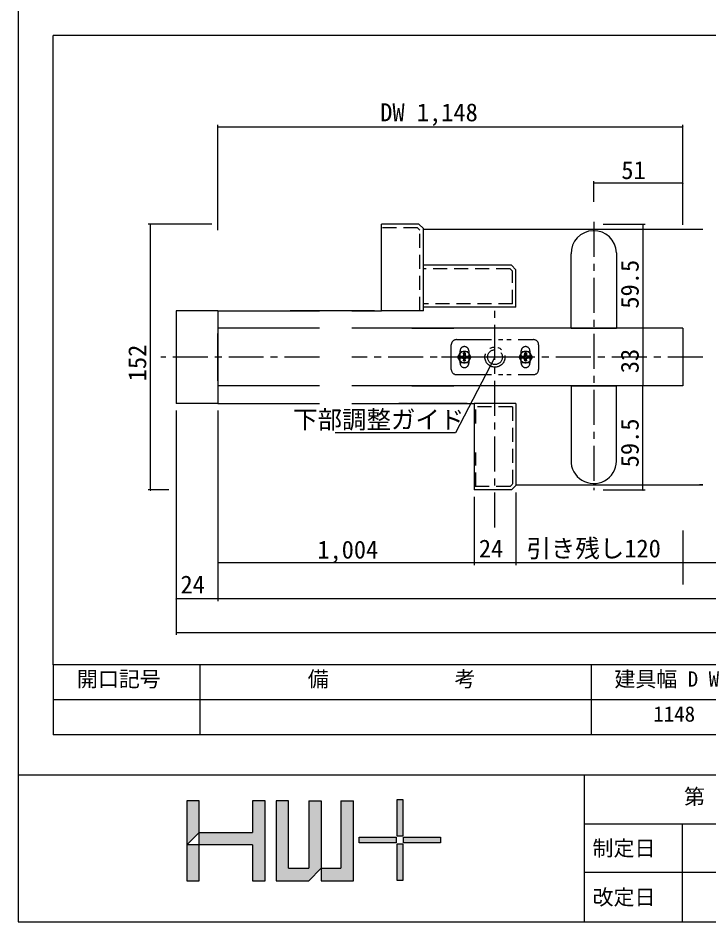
# Model space of a CAD drawing. Units: millimetres, scale not verified. Extents: x -800 to 800, y -554 to 554.
# Drawn here: x -800 to -405, y -554 to -37 of the extents above; entities that cross this region are included whole.
import ezdxf
from ezdxf.enums import TextEntityAlignment as Align

# ---------------------------------------------------------------- set-up
doc = ezdxf.new("R2010")
doc.units = ezdxf.units.MM
doc.header["$LTSCALE"] = 4
for name, pattern in [('CHAIN1', [8, 5, -1, 1, -1]), ('DOUBLE_CHAIN1', [8.8, 5, -1, 0.6, -0.6, 0.6, -1]), ('USER9', [3, 2, -1])]:
    doc.linetypes.add(name, pattern=pattern)
for name, color, linetype, lineweight in [('1-0', 7, 'Continuous', 25), ('1-4_0', 7, 'Continuous', 25), ('2-0', 7, 'Continuous', 25)]:
    doc.layers.add(name, color=color, linetype=linetype, lineweight=lineweight)
doc.styles.add('ＭＳ ゴシック', font='')
doc.styles.get('ＭＳ ゴシック').set_extended_font_data('MS Gothic')

msp = doc.modelspace()

# ---------------------------------------------------------------- linework, layer by layer
at = {"layer": '1-0'}
for p, q in [((152, -47), (-780, -47)), ((152, -47), (-780, -47)), ((-780, -407), (-780, -47)), ((152, -407), (-780, -407)), ((-475.937, -469.685), (-475.937, -553.685)), ((-475.937, -469.685), (-475.937, -553.685)), ((-419.937, -497.685), (-419.937, -553.685)), ((24.063, -525.685), (-475.937, -525.685))]:
    msp.add_line(p, q, dxfattribs=at)
at = {"layer": '1-4_0'}
for p, q in [((152, -47), (-780, -47)), ((152, -47), (-780, -47)), ((-780, -407), (-780, -47)), ((152, -47), (-780, -47)), ((152, -47), (-780, -47)), ((-780, -407), (-780, -47)), ((152, -407), (-780, -407)), ((152, -407), (-780, -407)), ((-780, -407), (-780, -447)), ((152, -407), (-780, -407)), ((-696, -407), (-696, -447)), ((-472, -407), (-472, -447)), ((152, -427), (-780, -427)), ((152, -447), (-780, -447)), ((800, -470), (-800, -470)), ((-703.403, -484.7), (-703.403, -530.41)), ((-696.28, -484.7), (-703.403, -484.7)), ((-658.657, -484.7), (-665.78, -484.7)), ((-665.78, -484.7), (-665.78, -502.805)), ((-645.205, -484.7), (-652.328, -484.7)), ((-652.328, -484.7), (-652.328, -530.41)), ((-645.192, -523.158), (-645.192, -484.7)), ((-633.658, -484.708), (-626.549, -484.708)), ((-633.647, -484.7), (-633.647, -523.345)), ((-626.549, -484.709), (-626.549, -530.41)), ((-615.208, -484.709), (-608.02, -484.709)), ((-615.184, -484.709), (-615.184, -523.313)), ((-608.02, -530.41), (-608.02, -484.709)), ((800, -498), (-476, -498)), ((-703.403, -509.941), (-696.267, -502.805)), ((-696.267, -502.805), (-665.78, -502.805)), ((-665.78, -509.941), (-703.403, -509.941)), ((-652.328, -509.958), (-652.328, -510.358)), ((-645.192, -523.345), (-645.192, -509.731)), ((-645.192, -523.345), (-633.647, -523.345)), ((-633.647, -530.41), (-626.551, -523.313)), ((-626.549, -523.313), (-615.184, -523.313)), ((-652.328, -530.41), (-633.647, -530.41)), ((-626.549, -530.41), (-608.02, -530.41))]:
    msp.add_line(p, q, dxfattribs=at)
for points in [[(-800, -554), (800, -554), (800, 554), (-800, 554)], [(-582.986, -484.01), (-579.826, -484.01), (-579.826, -504.954), (-582.986, -504.954)], [(-604.674, -505.508), (-583.514, -505.508), (-583.514, -508.74), (-604.674, -508.74)], [(-579.298, -505.508), (-558.138, -505.508), (-558.138, -508.74), (-579.298, -508.74)], [(-582.986, -509.383), (-579.826, -509.383), (-579.826, -530.328), (-582.986, -530.328)]]:
    msp.add_lwpolyline(points, close=True, dxfattribs=at)
for points in [[(-703.403, -530.41), (-696.267, -530.41), (-696.267, -509.731), (-696.267, -484.7)], [(-665.78, -530.41), (-658.643, -530.41), (-658.643, -509.731), (-658.643, -484.7)], [(-665.78, -509.958), (-665.78, -510.358), (-665.78, -530.41)]]:
    msp.add_lwpolyline(points, dxfattribs=at)
at = {"layer": '1-4_0', "color": 134}
for points in [[(-703.403, -484.7), (-696.267, -484.7), (-703.403, -509.941), (-696.267, -502.805)], [(-665.78, -530.41), (-658.643, -530.41), (-658.657, -484.7)], [(-665.78, -530.41), (-658.657, -484.7), (-665.78, -484.7)], [(-645.205, -484.7), (-652.328, -484.7), (-652.328, -530.41)], [(-652.328, -530.41), (-645.192, -523.158), (-645.205, -484.7)], [(-626.551, -523.313), (-626.549, -484.709), (-633.647, -484.708)], [(-626.551, -523.313), (-633.647, -484.708), (-633.647, -523.345)], [(-608.02, -530.41), (-608.02, -484.709), (-615.184, -484.709)], [(-608.02, -530.41), (-615.184, -484.709), (-615.184, -523.313)], [(-582.986, -484.01), (-579.826, -484.01), (-582.986, -504.954), (-579.826, -504.954)], [(-696.267, -502.805), (-665.78, -509.958), (-696.267, -509.941)], [(-665.78, -502.805), (-696.267, -502.805), (-665.85, -509.941)], [(-665.78, -502.805), (-665.85, -509.941), (-665.78, -530.41)], [(-583.514, -505.508), (-604.674, -505.508), (-583.514, -508.74), (-604.674, -508.74)], [(-579.298, -505.508), (-558.138, -505.508), (-579.298, -508.74), (-558.138, -508.74)], [(-703.403, -509.941), (-703.403, -530.41), (-696.267, -509.941), (-696.267, -530.41)], [(-582.986, -509.383), (-579.826, -509.383), (-582.986, -530.328), (-579.826, -530.328)], [(-652.328, -530.41), (-633.647, -523.345), (-645.192, -523.158)], [(-652.328, -530.41), (-633.647, -530.41), (-626.551, -523.313)], [(-652.328, -530.41), (-626.551, -523.313), (-633.647, -523.345)], [(-626.549, -523.313), (-626.549, -530.41), (-608.02, -530.41)], [(-608.02, -530.41), (-615.184, -523.313), (-626.549, -523.313)]]:
    msp.add_solid(points, dxfattribs=at)
at = {"layer": '1-4_0'}
for points in [[(-703.403, -484.7), (-696.28, -484.7), (-703.403, -509.941), (-696.267, -502.805)], [(-665.78, -530.41), (-658.643, -530.41), (-658.643, -484.7)], [(-665.78, -530.41), (-658.643, -484.7), (-665.78, -502.805)], [(-665.78, -484.7), (-665.78, -502.805), (-658.657, -484.7)], [(-645.205, -484.7), (-652.328, -484.7), (-652.328, -530.41)], [(-652.328, -530.41), (-645.192, -523.158), (-645.205, -484.7)], [(-626.551, -523.313), (-626.549, -484.708), (-633.647, -484.708)], [(-626.551, -523.313), (-633.647, -484.708), (-633.647, -523.345)], [(-608.02, -530.41), (-608.02, -484.709), (-615.208, -484.709)], [(-608.02, -530.41), (-615.208, -484.709), (-615.184, -523.313)], [(-582.986, -504.954), (-579.826, -504.954), (-582.986, -484.01), (-579.826, -484.01)], [(-696.267, -502.805), (-696.267, -509.731), (-665.85, -509.941)], [(-665.78, -502.805), (-696.267, -502.805), (-665.85, -509.941)], [(-665.78, -502.805), (-665.85, -509.941), (-665.78, -530.41)], [(-604.674, -505.508), (-604.674, -508.74), (-583.514, -505.508), (-583.514, -508.74)], [(-579.298, -505.508), (-579.298, -508.74), (-558.138, -505.508), (-558.138, -508.74)], [(-703.403, -530.41), (-703.403, -509.941), (-696.267, -530.41), (-696.267, -509.731)], [(-582.986, -509.383), (-582.986, -530.328), (-579.826, -509.383), (-579.826, -530.328)], [(-652.328, -530.41), (-633.647, -523.345), (-645.192, -523.158)], [(-652.328, -530.41), (-633.647, -530.41), (-626.551, -523.313)], [(-652.328, -530.41), (-626.551, -523.313), (-633.647, -523.345)], [(-626.551, -523.313), (-626.549, -530.41), (-608.02, -530.41)], [(-608.02, -530.41), (-615.184, -523.313), (-626.551, -523.313)]]:
    msp.add_solid(points, dxfattribs=at)
at = {"layer": '2-0'}
for p, q in [((-685.568, -158.283), (-685.568, -97.985)), ((-419.514, -155.283), (-419.514, -97.985)), ((-685.725, -99.235), (-685.412, -99.235)), ((-685.568, -99.235), (-419.514, -99.235)), ((-419.357, -99.235), (-419.67, -99.235)), ((-470.514, -142.138), (-470.514, -130.274)), ((-419.514, -131.524), (-470.514, -131.524)), ((-689.17, -154.922), (-725.451, -154.922)), ((-724.201, -154.765), (-724.201, -155.078)), ((-724.201, -306.922), (-724.201, -154.922)), ((-465.099, -154.922), (-441.079, -154.922)), ((-442.329, -154.765), (-442.329, -155.078)), ((-442.329, -154.922), (-442.329, -214.422)), ((-408.156, -157.922), (-568.029, -157.922)), ((-408.156, -157.922), (-410.065, -157.922)), ((-483.514, -214.422), (-483.514, -171.921)), ((-457.514, -171.306), (-457.514, -214.422)), ((-568.029, -202.422), (-568.029, -178.422)), ((-709.568, -204.422), (-709.568, -257.422)), ((-685.568, -204.422), (-709.568, -204.422)), ((-685.568, -204.422), (-685.568, -257.422)), ((-685.568, -204.422), (-627.452, -204.422)), ((-596.029, -204.422), (-644.301, -204.422)), ((-608.991, -204.422), (-592.029, -204.422)), ((-515.029, -202.422), (-568.029, -202.422)), ((-627.452, -214.422), (-685.568, -214.422)), ((-419.514, -214.422), (-608.991, -214.422)), ((-574.614, -214.422), (-550.594, -214.422)), ((-564.614, -214.422), (-550.594, -214.422)), ((-483.514, -214.422), (-457.514, -214.422)), ((-442.329, -214.422), (-442.329, -247.422)), ((-419.514, -214.422), (-419.514, -247.422)), ((-685.568, -244.422), (-685.568, -217.422)), ((-627.452, -247.422), (-685.568, -247.422)), ((-419.514, -247.422), (-608.991, -247.422)), ((-574.614, -247.422), (-550.594, -247.422)), ((-564.614, -247.422), (-550.594, -247.422)), ((-483.514, -247.422), (-457.514, -247.422)), ((-483.514, -247.422), (-483.514, -289.922)), ((-457.514, -290.537), (-457.514, -247.422)), ((-442.329, -306.922), (-442.329, -247.422)), ((-685.568, -257.422), (-709.568, -257.422)), ((-685.568, -257.422), (-627.452, -257.422)), ((-608.991, -257.422), (-539.029, -257.422)), ((-543.029, -257.422), (-582.114, -257.422)), ((-539.029, -257.422), (-539.029, -306.922)), ((-515.029, -257.422), (-539.029, -257.422)), ((-709.568, -261.422), (-709.568, -370.443)), ((-709.568, -261.422), (-709.568, -389.816)), ((-685.568, -261.422), (-685.568, -349.87)), ((-685.568, -261.422), (-685.568, -370.443)), ((-685.568, -261.422), (-685.568, -370.443)), ((-515.029, -303.922), (-408.156, -303.922)), ((-408.156, -303.922), (-410.065, -303.922)), ((-713.73, -306.922), (-725.451, -306.922)), ((-724.201, -306.765), (-724.201, -307.078)), ((-724.201, -307.078), (-724.201, -306.765)), ((-515.029, -308.422), (-515.029, -349.87)), ((-515.029, -308.422), (-515.029, -349.87)), ((-465.099, -306.922), (-441.079, -306.922)), ((-442.329, -307.078), (-442.329, -306.765)), ((-539.029, -310.922), (-539.029, -349.87)), ((-539.029, -310.922), (-539.029, -349.87)), ((-419.514, -330.13), (-419.514, -360.953)), ((-419.514, -330.13), (-419.514, -360.953)), ((-685.725, -348.62), (-685.412, -348.62)), ((-539.029, -348.62), (-685.568, -348.62)), ((-538.872, -348.62), (-539.185, -348.62)), ((-539.185, -348.62), (-538.872, -348.62)), ((-515.029, -348.62), (-539.029, -348.62)), ((-515.185, -348.62), (-514.872, -348.62)), ((-514.872, -348.62), (-515.185, -348.62)), ((-114.823, -348.62), (-515.029, -348.62)), ((-419.67, -348.62), (-419.357, -348.62)), ((-419.357, -348.62), (-419.67, -348.62)), ((-709.725, -369.193), (-709.412, -369.193)), ((-685.568, -369.193), (-709.568, -369.193)), ((-685.725, -369.193), (-685.412, -369.193)), ((-685.412, -369.193), (-685.725, -369.193)), ((-709.725, -388.566), (-709.412, -388.566))]:
    msp.add_line(p, q, dxfattribs=at)
at = {"layer": '2-0', "linetype": 'CHAIN1'}
for p, q in [((-470.514, -153.61), (-470.514, -307.02)), ((-527.029, -328.422), (-527.029, -203.583)), ((-627.452, -230.922), (-718.372, -230.922)), ((-408.156, -230.922), (-608.991, -230.922)), ((-518.28, -230.922), (-557.603, -230.922))]:
    msp.add_line(p, q, dxfattribs=at)
at = {"layer": '2-0', "linetype": 'USER9'}
for p, q in [((-517.029, -200.422), (-568.029, -200.422)), ((-517.029, -259.422), (-538.029, -259.422)), ((-538.029, -268.922), (-538.029, -259.422)), ((-538.029, -304.922), (-538.029, -285.422))]:
    msp.add_line(p, q, dxfattribs=at)
at = {"layer": '2-0', "linetype": 'DOUBLE_CHAIN1'}
for p, q in [((-549.029, -220.922), (-505.028, -220.922)), ((-552.029, -237.922), (-552.029, -223.922)), ((-547.029, -234.422), (-547.029, -227.422)), ((-542.029, -227.422), (-542.029, -234.422)), ((-512.028, -234.422), (-512.028, -227.422)), ((-507.028, -227.422), (-507.028, -234.422)), ((-502.028, -223.922), (-502.028, -237.922)), ((-545.633, -230.397), (-545.432, -230.599)), ((-545.432, -231.245), (-545.633, -231.446)), ((-545.053, -229.817), (-544.852, -230.019)), ((-544.206, -230.019), (-544.004, -229.817)), ((-544.004, -232.026), (-544.206, -231.825)), ((-543.626, -230.599), (-544.021, -230.414)), ((-543.626, -231.245), (-543.424, -231.446)), ((-510.431, -230.599), (-510.633, -230.397)), ((-510.431, -231.245), (-510.633, -231.446)), ((-510.053, -232.026), (-509.851, -231.825)), ((-509.851, -230.019), (-510.036, -230.414)), ((-509.004, -229.817), (-509.205, -230.019)), ((-509.205, -231.825), (-509.004, -232.026)), ((-508.625, -230.599), (-508.424, -230.397)), ((-549.029, -240.922), (-505.028, -240.922))]:
    msp.add_line(p, q, dxfattribs=at)
at = {"layer": '2-0'}
for points in [[(-568.029, -204.422), (-592.029, -204.422), (-592.029, -154.922)], [(-568.029, -204.422), (-568.029, -157.422), (-570.529, -154.922), (-592.029, -154.922)], [(-515.029, -202.422), (-515.029, -180.922), (-517.529, -178.422), (-568.029, -178.422)], [(-527.029, -230.922), (-549.683, -274.24), (-618.462, -274.24)], [(-515.029, -257.422), (-515.029, -304.422), (-517.529, -306.922), (-539.029, -306.922)], [(79.255, -369.193), (-314.926, -369.193), (-685.568, -369.193)], [(103.255, -388.566), (-314.926, -388.566), (-709.568, -388.566)]]:
    msp.add_lwpolyline(points, dxfattribs=at)
at = {"layer": '2-0', "linetype": 'USER9'}
for points in [[(-570.029, -204.422), (-570.029, -158.25), (-571.357, -156.922), (-592.029, -156.922)], [(-517.029, -200.422), (-517.029, -181.75), (-518.357, -180.422), (-568.029, -180.422)], [(-517.029, -259.422), (-517.029, -303.593), (-518.357, -304.922), (-539.029, -304.922)]]:
    msp.add_lwpolyline(points, dxfattribs=at)
at = {"layer": '2-0', "linetype": 'DOUBLE_CHAIN1'}
for points in [[(-548.269, -230.922), (-546.399, -227.683), (-542.659, -227.683), (-540.789, -230.922), (-542.659, -234.161), (-546.399, -234.161)], [(-546.695, -230.457), (-545.633, -230.397), (-545.238, -230.213), (-545.036, -230.414), (-545.432, -230.599), (-545.598, -230.595)], [(-544.206, -230.019), (-544.202, -229.853), (-544.064, -228.757), (-544.004, -229.817), (-543.82, -230.213), (-544.021, -230.414)], [(-544.021, -231.429), (-543.626, -231.245), (-543.46, -231.249), (-542.362, -231.386), (-543.424, -231.446), (-543.82, -231.631)], [(-507.658, -234.161), (-511.398, -234.161), (-513.268, -230.922), (-511.398, -227.683), (-507.658, -227.683), (-505.788, -230.922)], [(-510.598, -230.595), (-511.695, -230.457), (-510.633, -230.397), (-510.238, -230.213), (-510.036, -230.414), (-510.431, -230.599)], [(-509.993, -233.086), (-510.053, -232.026), (-510.238, -231.631), (-510.036, -231.429), (-509.851, -231.825), (-509.856, -231.991)], [(-509.021, -230.414), (-509.205, -230.019), (-509.201, -229.853), (-509.064, -228.757), (-509.004, -229.817), (-508.819, -230.213)]]:
    msp.add_lwpolyline(points, close=True, dxfattribs=at)
for points in [[(-545.036, -231.429), (-545.432, -231.245), (-545.598, -231.249), (-546.695, -231.386)], [(-546.695, -231.386), (-545.633, -231.446), (-545.238, -231.631), (-545.053, -232.026), (-544.993, -233.086), (-544.856, -231.991), (-544.852, -231.825), (-545.053, -232.026)], [(-545.036, -230.414), (-544.852, -230.019), (-544.856, -229.853), (-544.993, -228.757), (-545.053, -229.817), (-545.238, -230.213)], [(-544.852, -231.825), (-545.036, -231.429), (-545.238, -231.631)], [(-544.021, -231.429), (-544.206, -231.825), (-544.202, -231.991), (-544.064, -233.086), (-544.004, -232.026), (-543.82, -231.631)], [(-543.82, -230.213), (-543.424, -230.397), (-542.362, -230.457), (-543.46, -230.595), (-543.626, -230.599), (-543.424, -230.397)], [(-510.036, -231.429), (-510.431, -231.245), (-510.598, -231.249), (-511.695, -231.386), (-510.633, -231.446), (-510.238, -231.631)], [(-510.238, -230.213), (-510.053, -229.817), (-509.993, -228.757), (-509.856, -229.853), (-509.851, -230.019), (-510.053, -229.817)], [(-509.021, -231.429), (-509.205, -231.825), (-509.201, -231.991), (-509.064, -233.086)], [(-509.064, -233.086), (-509.004, -232.026), (-508.819, -231.631), (-508.424, -231.446), (-507.362, -231.386), (-508.459, -231.249), (-508.625, -231.245), (-508.424, -231.446)], [(-509.021, -230.414), (-508.625, -230.599), (-508.459, -230.595), (-507.362, -230.457), (-508.424, -230.397), (-508.819, -230.213)], [(-508.625, -231.245), (-509.021, -231.429), (-508.819, -231.631)]]:
    msp.add_lwpolyline(points, dxfattribs=at)
for radius in [5.75, 4.25]:
    msp.add_circle((-527.029, -230.922), radius, dxfattribs=at)
at = {"layer": '2-0'}
for centre, radius, start, end in [((-685.568, -99.235), 0.156, 180, 0), ((-419.514, -99.235), 0.156, 0, 180), ((-470.514, -131.524), 0.156, 0, 180), ((-470.514, -131.524), 0.156, 0, 180), ((-470.514, -131.524), 0.156, 180, 0), ((-470.514, -131.524), 0.156, 180, 0), ((-419.514, -131.524), 0.156, 0, 180), ((-419.514, -131.524), 0.156, 0, 180), ((-419.514, -131.524), 0.156, 180, 0), ((-419.514, -131.524), 0.156, 180, 0), ((-724.201, -154.922), 0.156, 270, 90), ((-442.329, -154.922), 0.156, 90, 270), ((-470.514, -171.614), 13.004, 1.35522, 181.35522), ((-470.514, -290.229), 13.004, 178.64478, 358.64478), ((-724.201, -306.922), 0.156, 90, 270), ((-724.201, -306.922), 0.156, 270, 90), ((-442.329, -306.922), 0.156, 270, 90), ((-685.568, -348.62), 0.156, 180, 0), ((-539.029, -348.62), 0.156, 0, 180), ((-539.029, -348.62), 0.156, 180, 0), ((-515.029, -348.62), 0.156, 0, 180), ((-515.029, -348.62), 0.156, 180, 0), ((-419.514, -348.62), 0.156, 0, 180), ((-419.514, -348.62), 0.156, 180, 0), ((-709.568, -369.193), 0.156, 180, 0), ((-685.568, -369.193), 0.156, 0, 180), ((-685.568, -369.193), 0.156, 180, 0), ((-709.568, -388.566), 0.156, 180, 0)]:
    msp.add_arc(centre, radius, start, end, dxfattribs=at)
at = {"layer": '2-0', "linetype": 'DOUBLE_CHAIN1'}
for centre, radius, start, end in [((-549.029, -223.922), 3, 90, 180), ((-505.028, -223.922), 3, 0, 90), ((-544.529, -227.422), 2.5, 90, 180), ((-544.529, -227.422), 2.5, 0, 90), ((-509.528, -227.422), 2.5, 90, 180), ((-509.528, -227.422), 2.5, 0, 90), ((-544.529, -230.922), 3.25, 142.55059, 142.33573), ((-544.261, -230.922), 2.478, 169.19486, 190.80514), ((-544.529, -230.922), 1.118, 162.98773, 197.01227), ((-544.529, -231.191), 2.478, 90, 100.80514), ((-544.529, -230.922), 1.118, 72.98773, 107.01227), ((-544.529, -230.922), 1.118, 252.98773, 287.01227), ((-544.529, -231.191), 2.478, 79.19486, 90), ((-544.529, -230.922), 1.118, 342.98773, 17.01227), ((-544.796, -230.922), 2.478, 349.19486, 10.80514), ((-509.528, -230.922), 3.25, 142.55059, 142.33573), ((-509.261, -230.922), 2.478, 169.19486, 190.80514), ((-509.528, -230.922), 1.118, 162.98773, 197.01227), ((-509.528, -231.191), 2.478, 90, 100.80514), ((-509.528, -230.922), 1.118, 72.98773, 107.01227), ((-509.528, -230.922), 1.118, 252.98773, 287.01227), ((-509.528, -231.191), 2.478, 79.19486, 90), ((-509.528, -230.922), 1.118, 342.98773, 17.01227), ((-509.796, -230.922), 2.478, 349.19486, 10.80514), ((-544.529, -234.422), 2.5, 180, 270), ((-544.529, -230.652), 2.478, 259.19486, 270), ((-544.529, -230.652), 2.478, 270, 280.80514), ((-544.529, -234.422), 2.5, 270, 0), ((-509.528, -234.422), 2.5, 180, 270), ((-509.528, -230.652), 2.478, 259.19486, 270), ((-509.528, -230.652), 2.478, 270, 280.80514), ((-509.528, -234.422), 2.5, 270, 0), ((-549.029, -237.922), 3, 180, 270), ((-505.028, -237.922), 3, 270, 0)]:
    msp.add_arc(centre, radius, start, end, dxfattribs=at)

# ---------------------------------------------------------------- texts
at = {"layer": '1-0', "style": 'ＭＳ ゴシック'}
for s, p in [('第\u30001\u3000版', (-418.826, -489.37)), ('制定日', (-471.183, -518.855)), ('改定日', (-471.183, -546.855))]:
    msp.add_text(s, height=8.798, dxfattribs=at).set_placement(p, align=Align.BOTTOM_LEFT)
at = {"layer": '1-4_0', "style": 'ＭＳ ゴシック'}
for s, p in [('開口記号', (-766.322, -422.098)), ('備\u3000\u3000\u3000\u3000\u3000\u3000考', (-634.215, -422.098)), ('建具幅 D W', (-458.68, -422.098)), ('1148', (-436.431, -442.098))]:
    msp.add_text(s, height=8.798, dxfattribs=at).set_placement(p, align=Align.BOTTOM_LEFT)
at = {"layer": '2-0', "style": 'ＭＳ ゴシック'}
for s, p in [('DW 1,148', (-592.705, -99.116)), ('51', (-454.729, -132.156)), ('下部調整ガイド', (-642.568, -274.872)), ('1,004', (-628.741, -349.251)), ('24', (-536.244, -348.626)), ('引き残し120', (-509.014, -348.563)), ('24', (-707.026, -369.199))]:
    msp.add_text(s, height=10.26, dxfattribs=at).set_placement(p, align=Align.BOTTOM_LEFT)
for s, p in [('59.5', (-441.698, -203.214)), ('152', (-723.569, -244.745)), ('33', (-441.698, -240.137)), ('59.5', (-441.698, -293.962))]:
    msp.add_text(s, height=10.26, rotation=90, dxfattribs=at).set_placement(p, align=Align.BOTTOM_LEFT)

doc.saveas('drawing.dxf')
